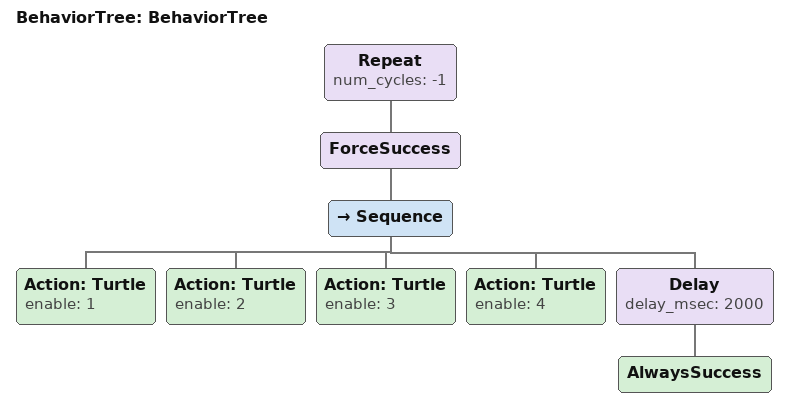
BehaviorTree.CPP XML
<?xml version="1.0"?>
<root main_tree_to_execute="BehaviorTree">
    <BehaviorTree ID="BehaviorTree">
        <Repeat num_cycles="-1">
            <ForceSuccess>
                <Sequence>
                    <Action ID="Turtle" enable="1"/>
                    <Action ID="Turtle" enable="2"/>
                    <Action ID="Turtle" enable="3"/>
                    <Action ID="Turtle" enable="4"/>
                    <Delay delay_msec="2000">
                        <AlwaysSuccess/>
                    </Delay>
                </Sequence>
            </ForceSuccess>
        </Repeat>
    </BehaviorTree>
</root>
